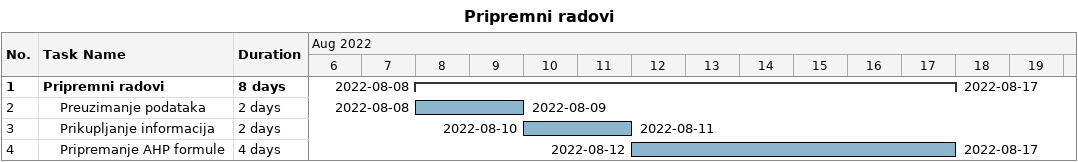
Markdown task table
Pripremni radovi

| ID | Level | Task | Duration | Start | Finish |
|---|---|---|---|---|---|
| 1 | 1 | **Pripremni radovi** | 8d | 2022-08-08 | 2022-08-17 |
| 2 | 2 | Preuzimanje podataka | 2d | 2022-08-08 | 2022-08-09 |
| 3 | 2 | Prikupljanje informacija | 2d | 2022-08-10 | 2022-08-11 |
| 4 | 2 | Pripremanje AHP formule | 4d | 2022-08-12 | 2022-08-17 |
